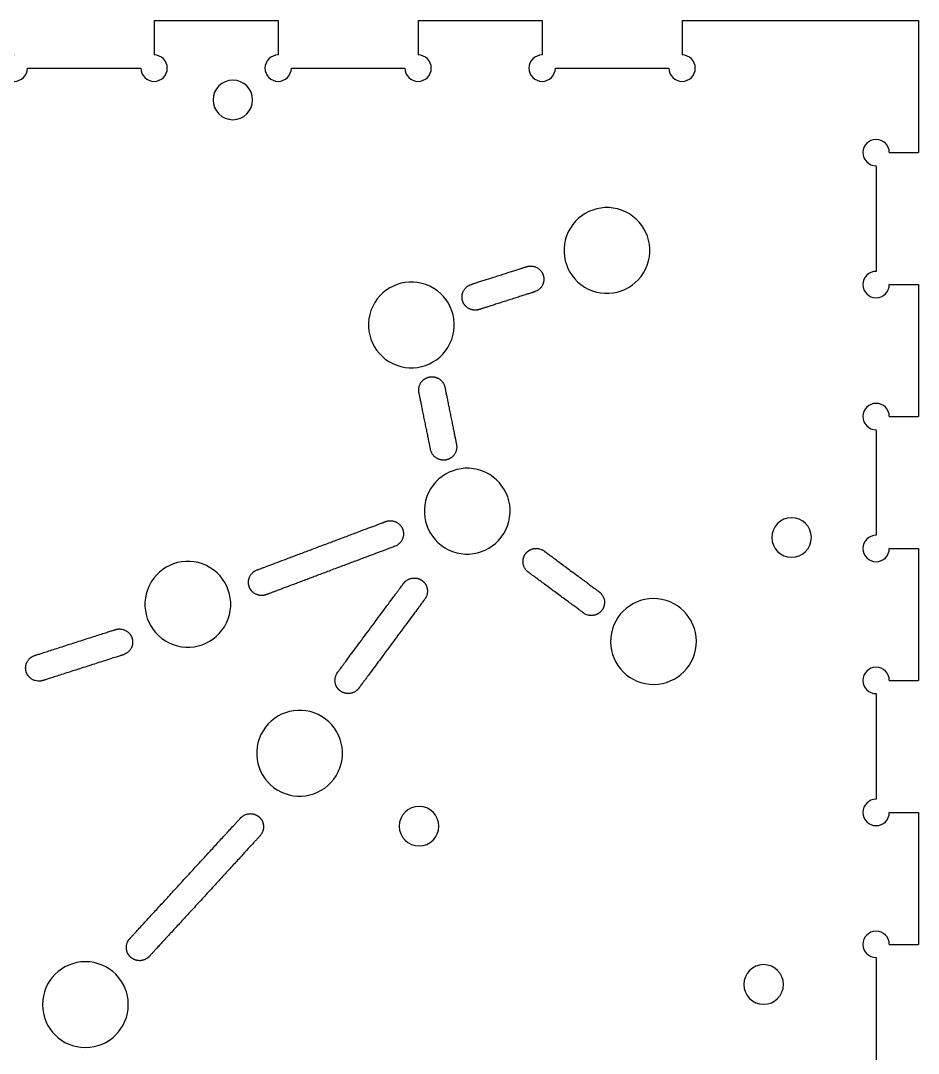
# Model space of a CAD drawing. Extents: x -1.6 to 51.6, y -60 to 0.
# Drawn here: x 17.6 to 51.6, y -39.13 to 0 of the extents above; entities that cross this region are included whole.
import ezdxf

# ---------------------------------------------------------------- set-up
doc = ezdxf.new("R2010")
doc.units = 0
doc.header["$MEASUREMENT"] = 0
doc.layers.add('VISIBLE', color=7, linetype='CONTINUOUS')

msp = doc.modelspace()

# ---------------------------------------------------------------- linework, layer by layer
at = {"layer": 'VISIBLE'}
for p, q in [((22.65, 0), (27.35, 0)), ((27.35, 0), (27.35, -1.3)), ((32.65, 0), (37.35, 0)), ((37.35, 0), (37.35, -1.3)), ((42.65, 0), (51.6, 0)), ((51.6, 0), (51.6, -5)), ((22.65, 0), (22.65, -1.3)), ((32.65, 0), (32.65, -1.3)), ((42.65, 0), (42.65, -1.3)), ((17.85, -1.8), (22.15, -1.8)), ((27.85, -1.8), (32.15, -1.8)), ((37.85, -1.8), (42.15, -1.8)), ((50.5, -5), (51.6, -5)), ((50, -5.5), (50, -9.5)), ((50.5, -10), (51.6, -10)), ((51.6, -10), (51.6, -15)), ((50.5, -15), (51.6, -15)), ((50, -15.5), (50, -19.5)), ((50.5, -20), (51.6, -20)), ((51.6, -20), (51.6, -25)), ((50.5, -25), (51.6, -25)), ((50, -25.5), (50, -29.5)), ((50.5, -30), (51.6, -30)), ((51.6, -30), (51.6, -35)), ((50.5, -35), (51.6, -35)), ((50, -35.5), (50, -39.5))]:
    msp.add_line(p, q, dxfattribs=at)
for centre, start, end in [((17.35, -1.8), 90, 0), ((22.65, -1.8), 180, 90), ((27.35, -1.8), 90, 0), ((32.65, -1.8), 180, 90), ((37.35, -1.8), 90, 0), ((42.65, -1.8), 180, 90), ((50, -5), 0, 270), ((50, -10), 90, 0), ((50, -15), 0, 270), ((50, -20), 90, 0), ((50, -25), 0, 270), ((50, -30), 90, 0), ((50, -35), 0, 270)]:
    msp.add_arc(centre, 0.5, start, end, dxfattribs=at)
for points, knots in [([(26.382, -3.004), (26.382, -3.418), (26.046, -3.754), (25.632, -3.754), (25.218, -3.754), (24.882, -3.418), (24.882, -3.004), (24.882, -2.59), (25.218, -2.254), (25.632, -2.254), (26.046, -2.254), (26.382, -2.59), (26.382, -3.004)], [0, 0, 0, 0, 1, 1, 1, 2, 2, 2, 3, 3, 3, 4, 4, 4, 4]), ([(41.267, -9.413), (40.878, -10.221), (39.907, -10.561), (39.098, -10.172), (38.289, -9.783), (37.949, -8.812), (38.338, -8.003), (38.728, -7.195), (39.699, -6.855), (40.507, -7.244), (41.316, -7.633), (41.656, -8.604), (41.267, -9.413)], [0, 0, 0, 0, 1, 1, 1, 2, 2, 2, 3, 3, 3, 4, 4, 4, 4]), ([(34.661, -9.994), (34.662, -9.994), (34.662, -9.994), (34.666, -9.993), (34.674, -9.99), (34.687, -9.986), (34.711, -9.978), (34.75, -9.966), (34.797, -9.951), (34.872, -9.927), (34.985, -9.89), (35.145, -9.839), (35.324, -9.782), (35.514, -9.721), (35.711, -9.658), (35.908, -9.594), (36.099, -9.533), (36.277, -9.476), (36.437, -9.425), (36.55, -9.388), (36.625, -9.364), (36.673, -9.349), (36.705, -9.339), (36.726, -9.332), (36.738, -9.328), (36.749, -9.325), (36.755, -9.323), (36.758, -9.322), (36.76, -9.321), (36.761, -9.321), (36.762, -9.321), (36.768, -9.319), (36.774, -9.317), (36.78, -9.315), (36.788, -9.313), (36.798, -9.31), (36.815, -9.307), (36.836, -9.303), (36.86, -9.3), (36.885, -9.297), (36.918, -9.296), (36.959, -9.298), (37.007, -9.305), (37.054, -9.316), (37.099, -9.332), (37.143, -9.352), (37.185, -9.376), (37.224, -9.404), (37.254, -9.43), (37.277, -9.453), (37.293, -9.471), (37.306, -9.487), (37.316, -9.5), (37.324, -9.51), (37.33, -9.52), (37.336, -9.528), (37.34, -9.535), (37.343, -9.54), (37.345, -9.543), (37.347, -9.546), (37.348, -9.548), (37.349, -9.55), (37.35, -9.552), (37.35, -9.552), (37.35, -9.552), (37.351, -9.553), (37.351, -9.554), (37.352, -9.555), (37.352, -9.556), (37.354, -9.558), (37.355, -9.561), (37.356, -9.564), (37.358, -9.567), (37.36, -9.571), (37.363, -9.576), (37.366, -9.582), (37.37, -9.59), (37.374, -9.601), (37.379, -9.613), (37.384, -9.626), (37.388, -9.639), (37.394, -9.656), (37.4, -9.678), (37.406, -9.705), (37.409, -9.728), (37.411, -9.746), (37.413, -9.759), (37.413, -9.773), (37.414, -9.787), (37.414, -9.798), (37.414, -9.807), (37.414, -9.814), (37.414, -9.82), (37.413, -9.824), (37.413, -9.828), (37.413, -9.831), (37.413, -9.834), (37.413, -9.836), (37.412, -9.838), (37.412, -9.839), (37.412, -9.84), (37.412, -9.841), (37.412, -9.841), (37.412, -9.843), (37.412, -9.845), (37.411, -9.848), (37.411, -9.853), (37.41, -9.859), (37.409, -9.867), (37.407, -9.877), (37.405, -9.889), (37.403, -9.901), (37.399, -9.917), (37.394, -9.936), (37.387, -9.959), (37.376, -9.989), (37.359, -10.026), (37.335, -10.067), (37.307, -10.106), (37.276, -10.143), (37.229, -10.188), (37.162, -10.235), (37.1, -10.262), (37.067, -10.273)], [0, 0, 0, 0, 0.015625, 0.03125, 0.046875, 0.0625, 0.09375, 0.125, 0.15625, 0.1875, 0.25, 0.3125, 0.375, 0.4375, 0.5, 0.5625, 0.625, 0.6875, 0.75, 0.8125, 0.84375, 0.875, 0.90625, 0.921875, 0.9375, 0.953125, 0.96875, 0.976562, 0.984375, 0.992188, 1, 1.007812, 1.015625, 1.023438, 1.03125, 1.046875, 1.0625, 1.09375, 1.125, 1.15625, 1.1875, 1.25, 1.3125, 1.375, 1.4375, 1.5, 1.5625, 1.625, 1.6875, 1.71875, 1.75, 1.78125, 1.796875, 1.8125, 1.828125, 1.84375, 1.851562, 1.859375, 1.863281, 1.867188, 1.871094, 1.873047, 1.875, 1.876953, 1.878906, 1.882812, 1.886719, 1.890625, 1.898438, 1.90625, 1.921875, 1.9375, 1.953125, 1.96875, 2, 2.03125, 2.0625, 2.125, 2.1875, 2.25, 2.3125, 2.375, 2.5, 2.625, 2.75, 2.8125, 2.875, 2.9375, 3, 3.0625, 3.09375, 3.125, 3.15625, 3.171875, 3.1875, 3.203125, 3.21875, 3.226562, 3.234375, 3.242188, 3.246094, 3.248047, 3.25, 3.251953, 3.253906, 3.257812, 3.265625, 3.273438, 3.28125, 3.296875, 3.3125, 3.328125, 3.34375, 3.375, 3.40625, 3.4375, 3.5, 3.5625, 3.625, 3.6875, 3.75, 3.875, 4, 4, 4, 4]), ([(33.859, -12.235), (33.47, -13.044), (32.498, -13.384), (31.69, -12.994), (30.881, -12.605), (30.541, -11.634), (30.93, -10.826), (31.319, -10.017), (32.29, -9.677), (33.099, -10.066), (33.908, -10.455), (34.248, -11.426), (33.859, -12.235)], [0, 0, 0, 0, 1, 1, 1, 2, 2, 2, 3, 3, 3, 4, 4, 4, 4]), ([(37.067, -10.273), (37.066, -10.273), (37.066, -10.273), (37.062, -10.275), (37.054, -10.277), (37.04, -10.281), (37.017, -10.289), (36.978, -10.301), (36.931, -10.317), (36.856, -10.341), (36.743, -10.377), (36.583, -10.428), (36.404, -10.485), (36.214, -10.547), (36.017, -10.61), (35.82, -10.673), (35.629, -10.734), (35.45, -10.791), (35.29, -10.843), (35.178, -10.879), (35.103, -10.903), (35.055, -10.918), (35.023, -10.928), (35.002, -10.935), (34.989, -10.939), (34.979, -10.943), (34.973, -10.944), (34.97, -10.946), (34.968, -10.946), (34.967, -10.947), (34.966, -10.947), (34.96, -10.949), (34.954, -10.95), (34.948, -10.952), (34.94, -10.954), (34.929, -10.957), (34.913, -10.961), (34.892, -10.965), (34.867, -10.968), (34.843, -10.97), (34.81, -10.971), (34.769, -10.969), (34.721, -10.962), (34.674, -10.951), (34.629, -10.935), (34.585, -10.915), (34.543, -10.892), (34.504, -10.864), (34.474, -10.837), (34.451, -10.814), (34.434, -10.796), (34.421, -10.781), (34.412, -10.768), (34.404, -10.758), (34.397, -10.748), (34.392, -10.739), (34.387, -10.732), (34.385, -10.728), (34.383, -10.724), (34.381, -10.721), (34.38, -10.719), (34.379, -10.717), (34.378, -10.716), (34.378, -10.716), (34.377, -10.715), (34.377, -10.714), (34.377, -10.714), (34.376, -10.713), (34.375, -10.711), (34.374, -10.709), (34.373, -10.707), (34.371, -10.704), (34.37, -10.701), (34.368, -10.697), (34.365, -10.692), (34.362, -10.685), (34.358, -10.677), (34.354, -10.667), (34.349, -10.654), (34.344, -10.641), (34.339, -10.628), (34.334, -10.611), (34.328, -10.589), (34.322, -10.562), (34.319, -10.54), (34.317, -10.522), (34.315, -10.508), (34.314, -10.494), (34.314, -10.481), (34.314, -10.469), (34.314, -10.46), (34.314, -10.453), (34.314, -10.448), (34.315, -10.443), (34.315, -10.44), (34.315, -10.436), (34.315, -10.433), (34.315, -10.431), (34.315, -10.429), (34.316, -10.428), (34.316, -10.427), (34.316, -10.426), (34.316, -10.426), (34.316, -10.424), (34.316, -10.423), (34.316, -10.419), (34.317, -10.414), (34.318, -10.408), (34.319, -10.4), (34.32, -10.39), (34.323, -10.378), (34.325, -10.366), (34.329, -10.35), (34.334, -10.331), (34.341, -10.308), (34.352, -10.278), (34.369, -10.242), (34.393, -10.2), (34.421, -10.161), (34.452, -10.124), (34.499, -10.08), (34.566, -10.032), (34.628, -10.005), (34.661, -9.994)], [4, 4, 4, 4, 4.015625, 4.03125, 4.046875, 4.0625, 4.09375, 4.125, 4.15625, 4.1875, 4.25, 4.3125, 4.375, 4.4375, 4.5, 4.5625, 4.625, 4.6875, 4.75, 4.8125, 4.84375, 4.875, 4.90625, 4.921875, 4.9375, 4.953125, 4.96875, 4.976562, 4.984375, 4.992188, 5, 5.007812, 5.015625, 5.023438, 5.03125, 5.046875, 5.0625, 5.09375, 5.125, 5.15625, 5.1875, 5.25, 5.3125, 5.375, 5.4375, 5.5, 5.5625, 5.625, 5.6875, 5.71875, 5.75, 5.78125, 5.796875, 5.8125, 5.828125, 5.84375, 5.851562, 5.859375, 5.863281, 5.867188, 5.871094, 5.873047, 5.875, 5.876953, 5.878906, 5.882812, 5.886719, 5.890625, 5.898438, 5.90625, 5.921875, 5.9375, 5.953125, 5.96875, 6, 6.03125, 6.0625, 6.125, 6.1875, 6.25, 6.3125, 6.375, 6.5, 6.625, 6.75, 6.8125, 6.875, 6.9375, 7, 7.0625, 7.09375, 7.125, 7.15625, 7.171875, 7.1875, 7.203125, 7.21875, 7.226562, 7.234375, 7.242188, 7.246094, 7.248047, 7.25, 7.251953, 7.253906, 7.257812, 7.265625, 7.273438, 7.28125, 7.296875, 7.3125, 7.328125, 7.34375, 7.375, 7.40625, 7.4375, 7.5, 7.5625, 7.625, 7.6875, 7.75, 7.875, 8, 8, 8, 8]), ([(33.124, -16.253), (33.124, -16.252), (33.124, -16.252), (33.123, -16.247), (33.121, -16.24), (33.119, -16.226), (33.114, -16.201), (33.106, -16.162), (33.096, -16.113), (33.08, -16.036), (33.056, -15.919), (33.023, -15.755), (32.986, -15.571), (32.946, -15.375), (32.905, -15.172), (32.863, -14.969), (32.823, -14.773), (32.786, -14.589), (32.753, -14.425), (32.729, -14.309), (32.713, -14.232), (32.704, -14.182), (32.697, -14.149), (32.692, -14.128), (32.69, -14.115), (32.688, -14.104), (32.686, -14.098), (32.686, -14.095), (32.685, -14.093), (32.685, -14.091), (32.685, -14.091), (32.684, -14.085), (32.683, -14.079), (32.681, -14.072), (32.68, -14.064), (32.679, -14.053), (32.677, -14.037), (32.675, -14.016), (32.675, -13.991), (32.675, -13.966), (32.678, -13.933), (32.684, -13.893), (32.696, -13.845), (32.713, -13.8), (32.733, -13.757), (32.758, -13.715), (32.786, -13.677), (32.818, -13.641), (32.848, -13.613), (32.873, -13.593), (32.893, -13.579), (32.91, -13.568), (32.924, -13.559), (32.934, -13.553), (32.945, -13.548), (32.954, -13.543), (32.962, -13.539), (32.967, -13.537), (32.97, -13.535), (32.973, -13.534), (32.976, -13.533), (32.977, -13.532), (32.979, -13.532), (32.979, -13.532), (32.98, -13.531), (32.981, -13.531), (32.981, -13.531), (32.982, -13.53), (32.984, -13.53), (32.986, -13.529), (32.988, -13.528), (32.992, -13.526), (32.995, -13.525), (32.999, -13.524), (33.004, -13.522), (33.011, -13.519), (33.02, -13.516), (33.03, -13.513), (33.044, -13.509), (33.057, -13.506), (33.07, -13.503), (33.088, -13.499), (33.111, -13.496), (33.138, -13.493), (33.16, -13.492), (33.179, -13.492), (33.192, -13.492), (33.206, -13.493), (33.22, -13.494), (33.231, -13.495), (33.24, -13.496), (33.247, -13.497), (33.252, -13.498), (33.257, -13.499), (33.26, -13.499), (33.264, -13.5), (33.267, -13.5), (33.269, -13.501), (33.27, -13.501), (33.272, -13.501), (33.273, -13.501), (33.273, -13.502), (33.274, -13.502), (33.275, -13.502), (33.277, -13.502), (33.281, -13.503), (33.286, -13.504), (33.292, -13.506), (33.3, -13.508), (33.309, -13.51), (33.321, -13.514), (33.332, -13.517), (33.348, -13.523), (33.366, -13.53), (33.388, -13.54), (33.417, -13.554), (33.451, -13.575), (33.49, -13.603), (33.526, -13.635), (33.559, -13.67), (33.598, -13.722), (33.638, -13.794), (33.658, -13.858), (33.665, -13.892)], [0, 0, 0, 0, 0.015625, 0.03125, 0.046875, 0.0625, 0.09375, 0.125, 0.15625, 0.1875, 0.25, 0.3125, 0.375, 0.4375, 0.5, 0.5625, 0.625, 0.6875, 0.75, 0.8125, 0.84375, 0.875, 0.90625, 0.921875, 0.9375, 0.953125, 0.96875, 0.976562, 0.984375, 0.992188, 1, 1.007812, 1.015625, 1.023438, 1.03125, 1.046875, 1.0625, 1.09375, 1.125, 1.15625, 1.1875, 1.25, 1.3125, 1.375, 1.4375, 1.5, 1.5625, 1.625, 1.6875, 1.71875, 1.75, 1.78125, 1.796875, 1.8125, 1.828125, 1.84375, 1.851562, 1.859375, 1.863281, 1.867188, 1.871094, 1.873047, 1.875, 1.876953, 1.878906, 1.882812, 1.886719, 1.890625, 1.898438, 1.90625, 1.921875, 1.9375, 1.953125, 1.96875, 2, 2.03125, 2.0625, 2.125, 2.1875, 2.25, 2.3125, 2.375, 2.5, 2.625, 2.75, 2.8125, 2.875, 2.9375, 3, 3.0625, 3.09375, 3.125, 3.15625, 3.171875, 3.1875, 3.203125, 3.21875, 3.226562, 3.234375, 3.242188, 3.246094, 3.248047, 3.25, 3.251953, 3.253906, 3.257812, 3.265625, 3.273438, 3.28125, 3.296875, 3.3125, 3.328125, 3.34375, 3.375, 3.40625, 3.4375, 3.5, 3.5625, 3.625, 3.6875, 3.75, 3.875, 4, 4, 4, 4]), ([(33.665, -13.892), (33.665, -13.893), (33.665, -13.894), (33.666, -13.898), (33.668, -13.905), (33.67, -13.919), (33.675, -13.944), (33.683, -13.983), (33.693, -14.033), (33.709, -14.11), (33.733, -14.226), (33.766, -14.39), (33.803, -14.574), (33.843, -14.77), (33.884, -14.973), (33.926, -15.176), (33.966, -15.372), (34.003, -15.556), (34.036, -15.72), (34.06, -15.837), (34.076, -15.914), (34.085, -15.963), (34.092, -15.996), (34.097, -16.017), (34.099, -16.03), (34.101, -16.041), (34.103, -16.047), (34.103, -16.051), (34.104, -16.053), (34.104, -16.054), (34.104, -16.054), (34.105, -16.06), (34.106, -16.067), (34.108, -16.073), (34.109, -16.081), (34.11, -16.092), (34.112, -16.109), (34.114, -16.13), (34.114, -16.155), (34.114, -16.179), (34.111, -16.212), (34.105, -16.253), (34.093, -16.3), (34.076, -16.345), (34.056, -16.389), (34.031, -16.43), (34.003, -16.468), (33.971, -16.504), (33.941, -16.532), (33.916, -16.552), (33.896, -16.566), (33.879, -16.577), (33.865, -16.586), (33.855, -16.592), (33.844, -16.598), (33.835, -16.602), (33.827, -16.606), (33.822, -16.608), (33.819, -16.61), (33.816, -16.611), (33.813, -16.612), (33.812, -16.613), (33.81, -16.614), (33.81, -16.614), (33.809, -16.614), (33.808, -16.614), (33.808, -16.614), (33.807, -16.615), (33.805, -16.615), (33.803, -16.616), (33.801, -16.617), (33.797, -16.619), (33.794, -16.62), (33.79, -16.622), (33.785, -16.624), (33.778, -16.626), (33.769, -16.629), (33.759, -16.632), (33.745, -16.636), (33.732, -16.639), (33.719, -16.642), (33.701, -16.646), (33.678, -16.649), (33.651, -16.652), (33.629, -16.653), (33.61, -16.653), (33.597, -16.653), (33.583, -16.652), (33.569, -16.651), (33.558, -16.65), (33.549, -16.649), (33.542, -16.648), (33.537, -16.647), (33.532, -16.647), (33.529, -16.646), (33.525, -16.645), (33.522, -16.645), (33.52, -16.644), (33.519, -16.644), (33.517, -16.644), (33.516, -16.644), (33.516, -16.644), (33.515, -16.644), (33.514, -16.643), (33.512, -16.643), (33.508, -16.642), (33.503, -16.641), (33.497, -16.639), (33.49, -16.638), (33.48, -16.635), (33.468, -16.631), (33.457, -16.628), (33.441, -16.623), (33.423, -16.615), (33.401, -16.605), (33.372, -16.591), (33.338, -16.571), (33.299, -16.542), (33.263, -16.51), (33.23, -16.475), (33.191, -16.423), (33.151, -16.351), (33.131, -16.287), (33.124, -16.253)], [4, 4, 4, 4, 4.015625, 4.03125, 4.046875, 4.0625, 4.09375, 4.125, 4.15625, 4.1875, 4.25, 4.3125, 4.375, 4.4375, 4.5, 4.5625, 4.625, 4.6875, 4.75, 4.8125, 4.84375, 4.875, 4.90625, 4.921875, 4.9375, 4.953125, 4.96875, 4.976562, 4.984375, 4.992188, 5, 5.007812, 5.015625, 5.023438, 5.03125, 5.046875, 5.0625, 5.09375, 5.125, 5.15625, 5.1875, 5.25, 5.3125, 5.375, 5.4375, 5.5, 5.5625, 5.625, 5.6875, 5.71875, 5.75, 5.78125, 5.796875, 5.8125, 5.828125, 5.84375, 5.851562, 5.859375, 5.863281, 5.867188, 5.871094, 5.873047, 5.875, 5.876953, 5.878906, 5.882812, 5.886719, 5.890625, 5.898438, 5.90625, 5.921875, 5.9375, 5.953125, 5.96875, 6, 6.03125, 6.0625, 6.125, 6.1875, 6.25, 6.3125, 6.375, 6.5, 6.625, 6.75, 6.8125, 6.875, 6.9375, 7, 7.0625, 7.09375, 7.125, 7.15625, 7.171875, 7.1875, 7.203125, 7.21875, 7.226562, 7.234375, 7.242188, 7.246094, 7.248047, 7.25, 7.251953, 7.253906, 7.257812, 7.265625, 7.273438, 7.28125, 7.296875, 7.3125, 7.328125, 7.34375, 7.375, 7.40625, 7.4375, 7.5, 7.5625, 7.625, 7.6875, 7.75, 7.875, 8, 8, 8, 8]), ([(35.975, -19.29), (35.586, -20.099), (34.615, -20.439), (33.806, -20.05), (32.998, -19.661), (32.658, -18.69), (33.047, -17.881), (33.436, -17.072), (34.407, -16.732), (35.216, -17.121), (36.024, -17.511), (36.365, -18.482), (35.975, -19.29)], [0, 0, 0, 0, 1, 1, 1, 2, 2, 2, 3, 3, 3, 4, 4, 4, 4]), ([(26.549, -20.814), (26.55, -20.813), (26.55, -20.813), (26.552, -20.812), (26.557, -20.811), (26.565, -20.808), (26.579, -20.802), (26.61, -20.79), (26.666, -20.77), (26.755, -20.736), (26.865, -20.694), (27.039, -20.629), (27.301, -20.53), (27.672, -20.391), (28.086, -20.235), (28.528, -20.068), (28.985, -19.896), (29.442, -19.724), (29.884, -19.558), (30.298, -19.402), (30.607, -19.285), (30.826, -19.203), (30.974, -19.147), (31.105, -19.098), (31.215, -19.057), (31.29, -19.029), (31.337, -19.011), (31.367, -18.999), (31.391, -18.99), (31.405, -18.985), (31.413, -18.982), (31.418, -18.98), (31.42, -18.979), (31.421, -18.979), (31.427, -18.977), (31.435, -18.974), (31.445, -18.971), (31.457, -18.967), (31.474, -18.962), (31.494, -18.958), (31.527, -18.952), (31.568, -18.947), (31.617, -18.947), (31.665, -18.951), (31.713, -18.96), (31.759, -18.974), (31.804, -18.991), (31.846, -19.013), (31.887, -19.039), (31.919, -19.064), (31.943, -19.085), (31.96, -19.103), (31.973, -19.118), (31.984, -19.13), (31.992, -19.14), (31.999, -19.15), (32.005, -19.158), (32.01, -19.165), (32.013, -19.169), (32.015, -19.172), (32.017, -19.175), (32.018, -19.177), (32.019, -19.179), (32.02, -19.181), (32.02, -19.181), (32.021, -19.181), (32.021, -19.182), (32.022, -19.183), (32.022, -19.183), (32.023, -19.185), (32.024, -19.187), (32.026, -19.189), (32.027, -19.192), (32.029, -19.195), (32.031, -19.199), (32.034, -19.204), (32.037, -19.21), (32.042, -19.218), (32.047, -19.228), (32.052, -19.241), (32.058, -19.253), (32.063, -19.266), (32.069, -19.283), (32.076, -19.305), (32.083, -19.331), (32.088, -19.353), (32.091, -19.371), (32.093, -19.385), (32.095, -19.398), (32.096, -19.412), (32.097, -19.423), (32.097, -19.432), (32.097, -19.439), (32.097, -19.445), (32.097, -19.45), (32.097, -19.453), (32.097, -19.456), (32.097, -19.459), (32.097, -19.462), (32.097, -19.463), (32.097, -19.465), (32.097, -19.466), (32.097, -19.466), (32.097, -19.466), (32.097, -19.468), (32.097, -19.47), (32.096, -19.474), (32.096, -19.479), (32.096, -19.485), (32.095, -19.493), (32.094, -19.503), (32.092, -19.515), (32.091, -19.527), (32.088, -19.543), (32.083, -19.562), (32.077, -19.586), (32.068, -19.616), (32.053, -19.653), (32.031, -19.696), (32.005, -19.737), (31.975, -19.775), (31.931, -19.822), (31.866, -19.873), (31.806, -19.903), (31.773, -19.915)], [0, 0, 0, 0, 0.007812, 0.015625, 0.023438, 0.03125, 0.046875, 0.0625, 0.09375, 0.125, 0.15625, 0.1875, 0.25, 0.3125, 0.375, 0.4375, 0.5, 0.5625, 0.625, 0.6875, 0.75, 0.78125, 0.8125, 0.84375, 0.875, 0.90625, 0.921875, 0.9375, 0.953125, 0.96875, 0.976562, 0.984375, 0.992188, 1, 1.007812, 1.015625, 1.03125, 1.046875, 1.0625, 1.09375, 1.125, 1.1875, 1.25, 1.3125, 1.375, 1.4375, 1.5, 1.5625, 1.625, 1.6875, 1.71875, 1.75, 1.78125, 1.796875, 1.8125, 1.828125, 1.84375, 1.851562, 1.859375, 1.863281, 1.867188, 1.871094, 1.873047, 1.875, 1.876953, 1.878906, 1.882812, 1.886719, 1.890625, 1.898438, 1.90625, 1.921875, 1.9375, 1.953125, 1.96875, 2, 2.03125, 2.0625, 2.125, 2.1875, 2.25, 2.3125, 2.375, 2.5, 2.625, 2.75, 2.8125, 2.875, 2.9375, 3, 3.0625, 3.09375, 3.125, 3.15625, 3.171875, 3.1875, 3.203125, 3.21875, 3.226562, 3.234375, 3.242188, 3.246094, 3.248047, 3.25, 3.251953, 3.253906, 3.257812, 3.265625, 3.273438, 3.28125, 3.296875, 3.3125, 3.328125, 3.34375, 3.375, 3.40625, 3.4375, 3.5, 3.5625, 3.625, 3.6875, 3.75, 3.875, 4, 4, 4, 4]), ([(47.549, -19.584), (47.549, -19.999), (47.213, -20.334), (46.799, -20.334), (46.384, -20.334), (46.049, -19.999), (46.049, -19.584), (46.049, -19.17), (46.384, -18.834), (46.799, -18.834), (47.213, -18.834), (47.549, -19.17), (47.549, -19.584)], [0, 0, 0, 0, 1, 1, 1, 2, 2, 2, 3, 3, 3, 4, 4, 4, 4]), ([(31.773, -19.915), (31.773, -19.915), (31.773, -19.915), (31.77, -19.916), (31.766, -19.918), (31.758, -19.921), (31.743, -19.926), (31.712, -19.938), (31.657, -19.959), (31.568, -19.992), (31.457, -20.034), (31.283, -20.099), (31.022, -20.198), (30.651, -20.338), (30.237, -20.494), (29.794, -20.66), (29.337, -20.832), (28.881, -21.004), (28.438, -21.171), (28.024, -21.327), (27.715, -21.443), (27.496, -21.525), (27.348, -21.581), (27.218, -21.63), (27.107, -21.672), (27.033, -21.7), (26.985, -21.718), (26.955, -21.729), (26.931, -21.738), (26.917, -21.743), (26.909, -21.747), (26.905, -21.748), (26.902, -21.749), (26.901, -21.749), (26.895, -21.752), (26.887, -21.755), (26.877, -21.758), (26.865, -21.762), (26.849, -21.766), (26.828, -21.771), (26.795, -21.777), (26.754, -21.781), (26.705, -21.782), (26.657, -21.777), (26.609, -21.768), (26.563, -21.755), (26.519, -21.737), (26.476, -21.715), (26.435, -21.689), (26.404, -21.665), (26.38, -21.643), (26.363, -21.626), (26.349, -21.611), (26.338, -21.598), (26.331, -21.589), (26.323, -21.579), (26.317, -21.571), (26.312, -21.564), (26.31, -21.559), (26.307, -21.556), (26.306, -21.553), (26.304, -21.551), (26.303, -21.55), (26.302, -21.548), (26.302, -21.548), (26.302, -21.547), (26.301, -21.547), (26.301, -21.546), (26.3, -21.545), (26.299, -21.544), (26.298, -21.542), (26.297, -21.539), (26.295, -21.536), (26.293, -21.533), (26.291, -21.53), (26.288, -21.525), (26.285, -21.519), (26.281, -21.51), (26.276, -21.5), (26.27, -21.488), (26.264, -21.475), (26.259, -21.463), (26.253, -21.446), (26.246, -21.424), (26.239, -21.398), (26.234, -21.375), (26.231, -21.357), (26.229, -21.344), (26.228, -21.33), (26.227, -21.317), (26.226, -21.305), (26.225, -21.296), (26.225, -21.289), (26.225, -21.284), (26.225, -21.279), (26.225, -21.276), (26.225, -21.272), (26.225, -21.269), (26.225, -21.267), (26.226, -21.265), (26.226, -21.264), (26.226, -21.263), (26.226, -21.262), (26.226, -21.262), (26.226, -21.26), (26.226, -21.258), (26.226, -21.255), (26.226, -21.25), (26.227, -21.244), (26.227, -21.235), (26.228, -21.225), (26.23, -21.213), (26.232, -21.201), (26.235, -21.186), (26.239, -21.166), (26.245, -21.143), (26.255, -21.112), (26.269, -21.075), (26.291, -21.032), (26.317, -20.992), (26.347, -20.954), (26.391, -20.907), (26.456, -20.856), (26.517, -20.826), (26.549, -20.814)], [4, 4, 4, 4, 4.007812, 4.015625, 4.023438, 4.03125, 4.046875, 4.0625, 4.09375, 4.125, 4.15625, 4.1875, 4.25, 4.3125, 4.375, 4.4375, 4.5, 4.5625, 4.625, 4.6875, 4.75, 4.78125, 4.8125, 4.84375, 4.875, 4.90625, 4.921875, 4.9375, 4.953125, 4.96875, 4.976562, 4.984375, 4.992188, 5, 5.007812, 5.015625, 5.03125, 5.046875, 5.0625, 5.09375, 5.125, 5.1875, 5.25, 5.3125, 5.375, 5.4375, 5.5, 5.5625, 5.625, 5.6875, 5.71875, 5.75, 5.78125, 5.796875, 5.8125, 5.828125, 5.84375, 5.851562, 5.859375, 5.863281, 5.867188, 5.871094, 5.873047, 5.875, 5.876953, 5.878906, 5.882812, 5.886719, 5.890625, 5.898438, 5.90625, 5.921875, 5.9375, 5.953125, 5.96875, 6, 6.03125, 6.0625, 6.125, 6.1875, 6.25, 6.3125, 6.375, 6.5, 6.625, 6.75, 6.8125, 6.875, 6.9375, 7, 7.0625, 7.09375, 7.125, 7.15625, 7.171875, 7.1875, 7.203125, 7.21875, 7.226562, 7.234375, 7.242188, 7.246094, 7.248047, 7.25, 7.251953, 7.253906, 7.257812, 7.265625, 7.273438, 7.28125, 7.296875, 7.3125, 7.328125, 7.34375, 7.375, 7.40625, 7.4375, 7.5, 7.5625, 7.625, 7.6875, 7.75, 7.875, 8, 8, 8, 8]), ([(25.392, -22.818), (25.003, -23.627), (24.032, -23.967), (23.223, -23.578), (22.414, -23.189), (22.074, -22.218), (22.463, -21.409), (22.853, -20.6), (23.824, -20.26), (24.632, -20.649), (25.441, -21.038), (25.781, -22.009), (25.392, -22.818)], [0, 0, 0, 0, 1, 1, 1, 2, 2, 2, 3, 3, 3, 4, 4, 4, 4]), ([(38.914, -22.444), (38.913, -22.443), (38.913, -22.443), (38.911, -22.442), (38.907, -22.439), (38.901, -22.435), (38.888, -22.425), (38.864, -22.407), (38.826, -22.379), (38.779, -22.344), (38.704, -22.289), (38.592, -22.205), (38.433, -22.088), (38.256, -21.956), (38.066, -21.816), (37.87, -21.671), (37.674, -21.526), (37.485, -21.385), (37.307, -21.254), (37.175, -21.156), (37.081, -21.086), (37.018, -21.039), (36.962, -20.998), (36.914, -20.963), (36.883, -20.939), (36.862, -20.924), (36.849, -20.914), (36.839, -20.907), (36.833, -20.902), (36.83, -20.9), (36.828, -20.898), (36.827, -20.898), (36.826, -20.897), (36.821, -20.894), (36.816, -20.89), (36.811, -20.886), (36.804, -20.88), (36.796, -20.874), (36.784, -20.862), (36.769, -20.848), (36.751, -20.83), (36.735, -20.811), (36.715, -20.784), (36.693, -20.75), (36.67, -20.707), (36.652, -20.663), (36.638, -20.616), (36.629, -20.569), (36.624, -20.522), (36.624, -20.474), (36.628, -20.433), (36.633, -20.402), (36.638, -20.378), (36.643, -20.358), (36.648, -20.342), (36.652, -20.331), (36.656, -20.319), (36.66, -20.31), (36.663, -20.302), (36.665, -20.297), (36.667, -20.293), (36.668, -20.291), (36.669, -20.288), (36.67, -20.286), (36.671, -20.285), (36.671, -20.285), (36.671, -20.284), (36.671, -20.283), (36.672, -20.283), (36.672, -20.282), (36.673, -20.28), (36.674, -20.278), (36.675, -20.276), (36.676, -20.273), (36.678, -20.27), (36.68, -20.265), (36.683, -20.26), (36.686, -20.254), (36.69, -20.246), (36.696, -20.237), (36.704, -20.225), (36.711, -20.214), (36.719, -20.203), (36.73, -20.188), (36.744, -20.17), (36.763, -20.15), (36.779, -20.134), (36.792, -20.122), (36.803, -20.113), (36.813, -20.104), (36.824, -20.096), (36.833, -20.089), (36.841, -20.084), (36.846, -20.08), (36.851, -20.077), (36.855, -20.074), (36.858, -20.072), (36.861, -20.071), (36.863, -20.069), (36.865, -20.068), (36.867, -20.067), (36.868, -20.066), (36.869, -20.066), (36.869, -20.066), (36.869, -20.066), (36.871, -20.065), (36.873, -20.064), (36.876, -20.062), (36.88, -20.059), (36.886, -20.056), (36.893, -20.053), (36.902, -20.048), (36.913, -20.043), (36.924, -20.038), (36.938, -20.032), (36.957, -20.024), (36.98, -20.017), (37.011, -20.009), (37.05, -20.001), (37.098, -19.996), (37.146, -19.996), (37.194, -20), (37.258, -20.012), (37.336, -20.039), (37.394, -20.073), (37.422, -20.094)], [0, 0, 0, 0, 0.015625, 0.023438, 0.03125, 0.046875, 0.0625, 0.09375, 0.125, 0.15625, 0.1875, 0.25, 0.3125, 0.375, 0.4375, 0.5, 0.5625, 0.625, 0.6875, 0.75, 0.78125, 0.8125, 0.84375, 0.875, 0.90625, 0.921875, 0.9375, 0.953125, 0.96875, 0.976562, 0.984375, 0.992188, 1, 1.007812, 1.015625, 1.023438, 1.03125, 1.046875, 1.0625, 1.09375, 1.125, 1.15625, 1.1875, 1.25, 1.3125, 1.375, 1.4375, 1.5, 1.5625, 1.625, 1.6875, 1.71875, 1.75, 1.78125, 1.796875, 1.8125, 1.828125, 1.84375, 1.851562, 1.859375, 1.863281, 1.867188, 1.871094, 1.873047, 1.875, 1.876953, 1.878906, 1.882812, 1.886719, 1.890625, 1.898438, 1.90625, 1.921875, 1.9375, 1.953125, 1.96875, 2, 2.03125, 2.0625, 2.125, 2.1875, 2.25, 2.3125, 2.375, 2.5, 2.625, 2.75, 2.8125, 2.875, 2.9375, 3, 3.0625, 3.09375, 3.125, 3.15625, 3.171875, 3.1875, 3.203125, 3.21875, 3.226562, 3.234375, 3.242188, 3.246094, 3.248047, 3.25, 3.251953, 3.253906, 3.257812, 3.265625, 3.273438, 3.28125, 3.296875, 3.3125, 3.328125, 3.34375, 3.375, 3.40625, 3.4375, 3.5, 3.5625, 3.625, 3.6875, 3.75, 3.875, 4, 4, 4, 4]), ([(37.422, -20.094), (37.423, -20.095), (37.423, -20.095), (37.425, -20.096), (37.428, -20.099), (37.434, -20.103), (37.448, -20.113), (37.471, -20.131), (37.51, -20.159), (37.557, -20.194), (37.632, -20.249), (37.744, -20.333), (37.903, -20.45), (38.08, -20.582), (38.27, -20.722), (38.465, -20.867), (38.661, -21.012), (38.851, -21.153), (39.028, -21.284), (39.161, -21.382), (39.255, -21.452), (39.318, -21.499), (39.374, -21.54), (39.421, -21.575), (39.453, -21.599), (39.474, -21.614), (39.486, -21.624), (39.497, -21.631), (39.503, -21.636), (39.506, -21.638), (39.508, -21.64), (39.509, -21.64), (39.509, -21.641), (39.515, -21.644), (39.52, -21.648), (39.525, -21.652), (39.531, -21.658), (39.539, -21.664), (39.552, -21.676), (39.567, -21.69), (39.584, -21.708), (39.6, -21.727), (39.62, -21.754), (39.643, -21.788), (39.665, -21.831), (39.684, -21.875), (39.697, -21.922), (39.707, -21.969), (39.711, -22.016), (39.712, -22.064), (39.708, -22.105), (39.703, -22.136), (39.698, -22.16), (39.692, -22.18), (39.688, -22.196), (39.684, -22.207), (39.68, -22.219), (39.676, -22.228), (39.673, -22.236), (39.671, -22.241), (39.669, -22.245), (39.668, -22.247), (39.667, -22.25), (39.666, -22.252), (39.665, -22.253), (39.665, -22.253), (39.665, -22.254), (39.664, -22.255), (39.664, -22.255), (39.664, -22.256), (39.663, -22.258), (39.662, -22.26), (39.661, -22.262), (39.659, -22.265), (39.658, -22.268), (39.656, -22.273), (39.653, -22.278), (39.65, -22.284), (39.645, -22.292), (39.639, -22.301), (39.632, -22.313), (39.624, -22.324), (39.617, -22.335), (39.606, -22.35), (39.591, -22.368), (39.573, -22.388), (39.557, -22.404), (39.543, -22.416), (39.533, -22.425), (39.522, -22.434), (39.512, -22.442), (39.502, -22.449), (39.495, -22.454), (39.489, -22.458), (39.485, -22.461), (39.481, -22.464), (39.478, -22.466), (39.475, -22.467), (39.472, -22.469), (39.47, -22.47), (39.469, -22.471), (39.468, -22.472), (39.467, -22.472), (39.466, -22.472), (39.466, -22.472), (39.465, -22.473), (39.463, -22.474), (39.46, -22.476), (39.455, -22.479), (39.45, -22.482), (39.443, -22.485), (39.434, -22.49), (39.423, -22.495), (39.412, -22.5), (39.397, -22.506), (39.378, -22.514), (39.356, -22.521), (39.325, -22.529), (39.285, -22.537), (39.238, -22.542), (39.19, -22.542), (39.142, -22.538), (39.078, -22.526), (39, -22.499), (38.942, -22.465), (38.914, -22.444)], [4, 4, 4, 4, 4.015625, 4.023438, 4.03125, 4.046875, 4.0625, 4.09375, 4.125, 4.15625, 4.1875, 4.25, 4.3125, 4.375, 4.4375, 4.5, 4.5625, 4.625, 4.6875, 4.75, 4.78125, 4.8125, 4.84375, 4.875, 4.90625, 4.921875, 4.9375, 4.953125, 4.96875, 4.976562, 4.984375, 4.992188, 5, 5.007812, 5.015625, 5.023438, 5.03125, 5.046875, 5.0625, 5.09375, 5.125, 5.15625, 5.1875, 5.25, 5.3125, 5.375, 5.4375, 5.5, 5.5625, 5.625, 5.6875, 5.71875, 5.75, 5.78125, 5.796875, 5.8125, 5.828125, 5.84375, 5.851562, 5.859375, 5.863281, 5.867188, 5.871094, 5.873047, 5.875, 5.876953, 5.878906, 5.882812, 5.886719, 5.890625, 5.898438, 5.90625, 5.921875, 5.9375, 5.953125, 5.96875, 6, 6.03125, 6.0625, 6.125, 6.1875, 6.25, 6.3125, 6.375, 6.5, 6.625, 6.75, 6.8125, 6.875, 6.9375, 7, 7.0625, 7.09375, 7.125, 7.15625, 7.171875, 7.1875, 7.203125, 7.21875, 7.226562, 7.234375, 7.242188, 7.246094, 7.248047, 7.25, 7.251953, 7.253906, 7.257812, 7.265625, 7.273438, 7.28125, 7.296875, 7.3125, 7.328125, 7.34375, 7.375, 7.40625, 7.4375, 7.5, 7.5625, 7.625, 7.6875, 7.75, 7.875, 8, 8, 8, 8]), ([(29.6, -24.7), (29.6, -24.699), (29.6, -24.699), (29.602, -24.697), (29.604, -24.694), (29.608, -24.689), (29.615, -24.679), (29.632, -24.657), (29.66, -24.619), (29.706, -24.557), (29.763, -24.48), (29.852, -24.36), (29.986, -24.178), (30.177, -23.921), (30.39, -23.634), (30.617, -23.327), (30.852, -23.01), (31.086, -22.693), (31.314, -22.386), (31.527, -22.099), (31.685, -21.884), (31.798, -21.732), (31.874, -21.63), (31.941, -21.539), (31.998, -21.463), (32.036, -21.411), (32.061, -21.378), (32.076, -21.357), (32.088, -21.341), (32.095, -21.331), (32.1, -21.325), (32.102, -21.322), (32.103, -21.32), (32.104, -21.32), (32.107, -21.315), (32.111, -21.31), (32.115, -21.305), (32.121, -21.298), (32.127, -21.29), (32.139, -21.277), (32.153, -21.262), (32.171, -21.245), (32.19, -21.229), (32.217, -21.209), (32.251, -21.187), (32.294, -21.164), (32.338, -21.146), (32.385, -21.132), (32.432, -21.123), (32.479, -21.118), (32.527, -21.118), (32.568, -21.121), (32.599, -21.127), (32.623, -21.132), (32.643, -21.137), (32.659, -21.142), (32.67, -21.146), (32.682, -21.15), (32.691, -21.153), (32.699, -21.157), (32.704, -21.159), (32.708, -21.16), (32.71, -21.162), (32.713, -21.163), (32.715, -21.163), (32.716, -21.164), (32.716, -21.164), (32.717, -21.165), (32.718, -21.165), (32.718, -21.165), (32.719, -21.166), (32.721, -21.166), (32.723, -21.167), (32.725, -21.169), (32.728, -21.17), (32.731, -21.172), (32.736, -21.174), (32.741, -21.176), (32.747, -21.18), (32.755, -21.184), (32.764, -21.19), (32.776, -21.197), (32.787, -21.205), (32.798, -21.213), (32.813, -21.224), (32.831, -21.238), (32.851, -21.256), (32.867, -21.273), (32.879, -21.286), (32.888, -21.296), (32.897, -21.307), (32.905, -21.318), (32.912, -21.327), (32.917, -21.334), (32.921, -21.34), (32.924, -21.345), (32.927, -21.349), (32.929, -21.352), (32.93, -21.354), (32.932, -21.357), (32.933, -21.359), (32.934, -21.36), (32.935, -21.362), (32.935, -21.362), (32.935, -21.363), (32.935, -21.363), (32.936, -21.365), (32.937, -21.366), (32.939, -21.369), (32.942, -21.374), (32.945, -21.379), (32.948, -21.386), (32.953, -21.395), (32.958, -21.406), (32.963, -21.417), (32.969, -21.432), (32.977, -21.451), (32.984, -21.474), (32.992, -21.505), (33, -21.544), (33.005, -21.592), (33.005, -21.64), (33.001, -21.688), (32.989, -21.751), (32.962, -21.829), (32.928, -21.888), (32.907, -21.915)], [0, 0, 0, 0, 0.007812, 0.015625, 0.023438, 0.03125, 0.046875, 0.0625, 0.09375, 0.125, 0.15625, 0.1875, 0.25, 0.3125, 0.375, 0.4375, 0.5, 0.5625, 0.625, 0.6875, 0.75, 0.78125, 0.8125, 0.84375, 0.875, 0.90625, 0.921875, 0.9375, 0.953125, 0.96875, 0.976562, 0.984375, 0.992188, 1, 1.007812, 1.015625, 1.023438, 1.03125, 1.046875, 1.0625, 1.09375, 1.125, 1.15625, 1.1875, 1.25, 1.3125, 1.375, 1.4375, 1.5, 1.5625, 1.625, 1.6875, 1.71875, 1.75, 1.78125, 1.796875, 1.8125, 1.828125, 1.84375, 1.851562, 1.859375, 1.863281, 1.867188, 1.871094, 1.873047, 1.875, 1.876953, 1.878906, 1.882812, 1.886719, 1.890625, 1.898438, 1.90625, 1.921875, 1.9375, 1.953125, 1.96875, 2, 2.03125, 2.0625, 2.125, 2.1875, 2.25, 2.3125, 2.375, 2.5, 2.625, 2.75, 2.8125, 2.875, 2.9375, 3, 3.0625, 3.09375, 3.125, 3.15625, 3.171875, 3.1875, 3.203125, 3.21875, 3.226562, 3.234375, 3.242188, 3.246094, 3.248047, 3.25, 3.251953, 3.253906, 3.257812, 3.265625, 3.273438, 3.28125, 3.296875, 3.3125, 3.328125, 3.34375, 3.375, 3.40625, 3.4375, 3.5, 3.5625, 3.625, 3.6875, 3.75, 3.875, 4, 4, 4, 4]), ([(41.415, -25.143), (40.521, -25.059), (39.865, -24.266), (39.949, -23.373), (40.033, -22.479), (40.825, -21.823), (41.719, -21.907), (42.612, -21.991), (43.268, -22.783), (43.185, -23.677), (43.101, -24.57), (42.308, -25.226), (41.415, -25.143)], [0, 0, 0, 0, 1, 1, 1, 2, 2, 2, 3, 3, 3, 4, 4, 4, 4]), ([(32.907, -21.915), (32.907, -21.916), (32.907, -21.916), (32.905, -21.917), (32.903, -21.92), (32.899, -21.926), (32.892, -21.936), (32.875, -21.958), (32.847, -21.996), (32.801, -22.058), (32.745, -22.135), (32.655, -22.255), (32.521, -22.437), (32.33, -22.694), (32.117, -22.981), (31.89, -23.288), (31.655, -23.605), (31.421, -23.922), (31.193, -24.229), (30.981, -24.516), (30.822, -24.731), (30.709, -24.882), (30.633, -24.985), (30.566, -25.075), (30.509, -25.152), (30.471, -25.204), (30.446, -25.237), (30.431, -25.258), (30.419, -25.274), (30.412, -25.284), (30.407, -25.29), (30.405, -25.293), (30.404, -25.295), (30.403, -25.295), (30.4, -25.3), (30.396, -25.305), (30.392, -25.31), (30.386, -25.317), (30.38, -25.325), (30.368, -25.337), (30.354, -25.353), (30.336, -25.37), (30.317, -25.386), (30.291, -25.406), (30.256, -25.428), (30.213, -25.451), (30.169, -25.469), (30.122, -25.483), (30.075, -25.492), (30.028, -25.497), (29.98, -25.497), (29.94, -25.494), (29.908, -25.488), (29.884, -25.483), (29.864, -25.478), (29.849, -25.473), (29.837, -25.469), (29.825, -25.465), (29.816, -25.461), (29.808, -25.458), (29.803, -25.456), (29.799, -25.455), (29.797, -25.453), (29.794, -25.452), (29.792, -25.451), (29.791, -25.451), (29.791, -25.451), (29.79, -25.45), (29.789, -25.45), (29.789, -25.45), (29.788, -25.449), (29.786, -25.448), (29.784, -25.447), (29.782, -25.446), (29.779, -25.445), (29.776, -25.443), (29.772, -25.441), (29.766, -25.438), (29.76, -25.435), (29.752, -25.431), (29.743, -25.425), (29.731, -25.418), (29.72, -25.41), (29.709, -25.402), (29.694, -25.391), (29.676, -25.377), (29.656, -25.358), (29.64, -25.342), (29.628, -25.329), (29.619, -25.319), (29.61, -25.308), (29.602, -25.297), (29.595, -25.288), (29.59, -25.28), (29.586, -25.275), (29.583, -25.27), (29.58, -25.266), (29.579, -25.263), (29.577, -25.26), (29.575, -25.258), (29.574, -25.256), (29.573, -25.255), (29.572, -25.253), (29.572, -25.252), (29.572, -25.252), (29.572, -25.252), (29.571, -25.25), (29.57, -25.249), (29.568, -25.245), (29.565, -25.241), (29.562, -25.236), (29.559, -25.229), (29.554, -25.219), (29.549, -25.209), (29.544, -25.198), (29.538, -25.183), (29.531, -25.164), (29.523, -25.141), (29.515, -25.11), (29.507, -25.071), (29.502, -25.023), (29.502, -24.975), (29.506, -24.927), (29.518, -24.863), (29.545, -24.786), (29.58, -24.727), (29.6, -24.7)], [4, 4, 4, 4, 4.007812, 4.015625, 4.023438, 4.03125, 4.046875, 4.0625, 4.09375, 4.125, 4.15625, 4.1875, 4.25, 4.3125, 4.375, 4.4375, 4.5, 4.5625, 4.625, 4.6875, 4.75, 4.78125, 4.8125, 4.84375, 4.875, 4.90625, 4.921875, 4.9375, 4.953125, 4.96875, 4.976562, 4.984375, 4.992188, 5, 5.007812, 5.015625, 5.023438, 5.03125, 5.046875, 5.0625, 5.09375, 5.125, 5.15625, 5.1875, 5.25, 5.3125, 5.375, 5.4375, 5.5, 5.5625, 5.625, 5.6875, 5.71875, 5.75, 5.78125, 5.796875, 5.8125, 5.828125, 5.84375, 5.851562, 5.859375, 5.863281, 5.867188, 5.871094, 5.873047, 5.875, 5.876953, 5.878906, 5.882812, 5.886719, 5.890625, 5.898438, 5.90625, 5.921875, 5.9375, 5.953125, 5.96875, 6, 6.03125, 6.0625, 6.125, 6.1875, 6.25, 6.3125, 6.375, 6.5, 6.625, 6.75, 6.8125, 6.875, 6.9375, 7, 7.0625, 7.09375, 7.125, 7.15625, 7.171875, 7.1875, 7.203125, 7.21875, 7.226562, 7.234375, 7.242188, 7.246094, 7.248047, 7.25, 7.251953, 7.253906, 7.257812, 7.265625, 7.273438, 7.28125, 7.296875, 7.3125, 7.328125, 7.34375, 7.375, 7.40625, 7.4375, 7.5, 7.5625, 7.625, 7.6875, 7.75, 7.875, 8, 8, 8, 8]), ([(18.132, -24.052), (18.132, -24.052), (18.132, -24.052), (18.134, -24.051), (18.137, -24.05), (18.142, -24.049), (18.151, -24.046), (18.171, -24.039), (18.205, -24.028), (18.261, -24.01), (18.33, -23.988), (18.439, -23.953), (18.603, -23.901), (18.836, -23.826), (19.095, -23.743), (19.372, -23.654), (19.658, -23.562), (19.945, -23.47), (20.222, -23.381), (20.481, -23.298), (20.675, -23.236), (20.812, -23.192), (20.905, -23.162), (20.987, -23.136), (21.056, -23.114), (21.102, -23.099), (21.132, -23.089), (21.151, -23.083), (21.166, -23.079), (21.175, -23.076), (21.18, -23.074), (21.183, -23.073), (21.184, -23.073), (21.185, -23.073), (21.191, -23.071), (21.197, -23.069), (21.203, -23.067), (21.211, -23.065), (21.222, -23.062), (21.238, -23.059), (21.259, -23.055), (21.284, -23.051), (21.308, -23.049), (21.341, -23.048), (21.398, -23.051), (21.462, -23.063), (21.523, -23.084), (21.566, -23.104), (21.608, -23.128), (21.647, -23.156), (21.678, -23.182), (21.7, -23.205), (21.717, -23.223), (21.73, -23.239), (21.74, -23.252), (21.747, -23.262), (21.754, -23.272), (21.759, -23.28), (21.764, -23.287), (21.766, -23.292), (21.769, -23.295), (21.77, -23.298), (21.771, -23.3), (21.772, -23.302), (21.773, -23.304), (21.773, -23.304), (21.774, -23.304), (21.774, -23.305), (21.774, -23.306), (21.775, -23.307), (21.776, -23.308), (21.777, -23.31), (21.778, -23.312), (21.78, -23.315), (21.781, -23.318), (21.783, -23.323), (21.786, -23.328), (21.789, -23.334), (21.793, -23.342), (21.797, -23.353), (21.802, -23.365), (21.807, -23.378), (21.812, -23.391), (21.817, -23.408), (21.823, -23.43), (21.829, -23.457), (21.832, -23.479), (21.835, -23.498), (21.836, -23.511), (21.837, -23.525), (21.837, -23.538), (21.837, -23.55), (21.837, -23.559), (21.837, -23.566), (21.837, -23.572), (21.837, -23.576), (21.836, -23.58), (21.836, -23.583), (21.836, -23.586), (21.836, -23.588), (21.836, -23.59), (21.836, -23.591), (21.835, -23.592), (21.835, -23.593), (21.835, -23.593), (21.835, -23.595), (21.835, -23.597), (21.835, -23.6), (21.834, -23.605), (21.833, -23.611), (21.832, -23.619), (21.831, -23.629), (21.829, -23.641), (21.826, -23.653), (21.823, -23.669), (21.817, -23.688), (21.81, -23.711), (21.799, -23.741), (21.782, -23.778), (21.758, -23.819), (21.731, -23.858), (21.699, -23.895), (21.652, -23.94), (21.585, -23.987), (21.523, -24.014), (21.49, -24.025)], [0, 0, 0, 0, 0.007812, 0.015625, 0.023438, 0.03125, 0.046875, 0.0625, 0.09375, 0.125, 0.15625, 0.1875, 0.25, 0.3125, 0.375, 0.4375, 0.5, 0.5625, 0.625, 0.6875, 0.75, 0.78125, 0.8125, 0.84375, 0.875, 0.90625, 0.921875, 0.9375, 0.953125, 0.96875, 0.976562, 0.984375, 0.992188, 1, 1.007812, 1.015625, 1.023438, 1.03125, 1.046875, 1.0625, 1.09375, 1.125, 1.15625, 1.1875, 1.25, 1.375, 1.4375, 1.5, 1.5625, 1.625, 1.6875, 1.71875, 1.75, 1.78125, 1.796875, 1.8125, 1.828125, 1.84375, 1.851562, 1.859375, 1.863281, 1.867188, 1.871094, 1.873047, 1.875, 1.876953, 1.878906, 1.882812, 1.886719, 1.890625, 1.898438, 1.90625, 1.921875, 1.9375, 1.953125, 1.96875, 2, 2.03125, 2.0625, 2.125, 2.1875, 2.25, 2.3125, 2.375, 2.5, 2.625, 2.75, 2.8125, 2.875, 2.9375, 3, 3.0625, 3.09375, 3.125, 3.15625, 3.171875, 3.1875, 3.203125, 3.21875, 3.226562, 3.234375, 3.242188, 3.246094, 3.248047, 3.25, 3.251953, 3.253906, 3.257812, 3.265625, 3.273438, 3.28125, 3.296875, 3.3125, 3.328125, 3.34375, 3.375, 3.40625, 3.4375, 3.5, 3.5625, 3.625, 3.6875, 3.75, 3.875, 4, 4, 4, 4]), ([(21.49, -24.025), (21.49, -24.025), (21.49, -24.025), (21.488, -24.025), (21.485, -24.026), (21.48, -24.028), (21.471, -24.031), (21.452, -24.037), (21.417, -24.048), (21.361, -24.066), (21.292, -24.088), (21.183, -24.123), (21.019, -24.176), (20.787, -24.25), (20.527, -24.334), (20.25, -24.423), (19.964, -24.514), (19.678, -24.606), (19.4, -24.695), (19.141, -24.778), (18.947, -24.84), (18.81, -24.884), (18.717, -24.914), (18.636, -24.94), (18.566, -24.963), (18.52, -24.978), (18.49, -24.987), (18.471, -24.993), (18.456, -24.998), (18.447, -25.001), (18.442, -25.002), (18.439, -25.003), (18.438, -25.004), (18.437, -25.004), (18.431, -25.006), (18.425, -25.008), (18.419, -25.01), (18.411, -25.012), (18.4, -25.014), (18.384, -25.018), (18.363, -25.022), (18.339, -25.025), (18.314, -25.027), (18.281, -25.028), (18.224, -25.026), (18.16, -25.014), (18.1, -24.993), (18.056, -24.973), (18.014, -24.949), (17.975, -24.921), (17.945, -24.895), (17.922, -24.872), (17.905, -24.854), (17.893, -24.838), (17.883, -24.825), (17.875, -24.815), (17.868, -24.805), (17.863, -24.796), (17.858, -24.789), (17.856, -24.785), (17.854, -24.781), (17.852, -24.779), (17.851, -24.776), (17.85, -24.775), (17.849, -24.773), (17.849, -24.773), (17.849, -24.772), (17.848, -24.772), (17.848, -24.771), (17.847, -24.77), (17.847, -24.769), (17.845, -24.767), (17.844, -24.764), (17.842, -24.761), (17.841, -24.758), (17.839, -24.754), (17.836, -24.749), (17.833, -24.743), (17.829, -24.735), (17.825, -24.724), (17.82, -24.711), (17.815, -24.699), (17.81, -24.686), (17.805, -24.668), (17.799, -24.646), (17.793, -24.62), (17.79, -24.597), (17.788, -24.579), (17.786, -24.565), (17.785, -24.552), (17.785, -24.538), (17.785, -24.527), (17.785, -24.518), (17.785, -24.511), (17.785, -24.505), (17.786, -24.5), (17.786, -24.497), (17.786, -24.494), (17.786, -24.491), (17.786, -24.489), (17.787, -24.487), (17.787, -24.485), (17.787, -24.484), (17.787, -24.484), (17.787, -24.484), (17.787, -24.482), (17.787, -24.48), (17.788, -24.476), (17.788, -24.471), (17.789, -24.465), (17.79, -24.457), (17.791, -24.447), (17.794, -24.435), (17.796, -24.423), (17.8, -24.408), (17.805, -24.388), (17.812, -24.365), (17.823, -24.335), (17.84, -24.299), (17.864, -24.257), (17.892, -24.218), (17.923, -24.182), (17.97, -24.137), (18.037, -24.09), (18.099, -24.062), (18.132, -24.052)], [4, 4, 4, 4, 4.007812, 4.015625, 4.023438, 4.03125, 4.046875, 4.0625, 4.09375, 4.125, 4.15625, 4.1875, 4.25, 4.3125, 4.375, 4.4375, 4.5, 4.5625, 4.625, 4.6875, 4.75, 4.78125, 4.8125, 4.84375, 4.875, 4.90625, 4.921875, 4.9375, 4.953125, 4.96875, 4.976562, 4.984375, 4.992188, 5, 5.007812, 5.015625, 5.023438, 5.03125, 5.046875, 5.0625, 5.09375, 5.125, 5.15625, 5.1875, 5.25, 5.375, 5.4375, 5.5, 5.5625, 5.625, 5.6875, 5.71875, 5.75, 5.78125, 5.796875, 5.8125, 5.828125, 5.84375, 5.851562, 5.859375, 5.863281, 5.867188, 5.871094, 5.873047, 5.875, 5.876953, 5.878906, 5.882812, 5.886719, 5.890625, 5.898438, 5.90625, 5.921875, 5.9375, 5.953125, 5.96875, 6, 6.03125, 6.0625, 6.125, 6.1875, 6.25, 6.3125, 6.375, 6.5, 6.625, 6.75, 6.8125, 6.875, 6.9375, 7, 7.0625, 7.09375, 7.125, 7.15625, 7.171875, 7.1875, 7.203125, 7.21875, 7.226562, 7.234375, 7.242188, 7.246094, 7.248047, 7.25, 7.251953, 7.253906, 7.257812, 7.265625, 7.273438, 7.28125, 7.296875, 7.3125, 7.328125, 7.34375, 7.375, 7.40625, 7.4375, 7.5, 7.5625, 7.625, 7.6875, 7.75, 7.875, 8, 8, 8, 8]), ([(29.625, -28.463), (29.236, -29.271), (28.265, -29.611), (27.456, -29.222), (26.648, -28.833), (26.308, -27.862), (26.697, -27.053), (27.086, -26.245), (28.057, -25.905), (28.866, -26.294), (29.674, -26.683), (30.015, -27.654), (29.625, -28.463)], [0, 0, 0, 0, 1, 1, 1, 2, 2, 2, 3, 3, 3, 4, 4, 4, 4]), ([(21.731, -34.78), (21.732, -34.78), (21.732, -34.78), (21.734, -34.777), (21.738, -34.773), (21.745, -34.766), (21.757, -34.752), (21.778, -34.73), (21.803, -34.702), (21.845, -34.657), (21.909, -34.587), (22.004, -34.483), (22.153, -34.32), (22.379, -34.075), (22.699, -33.727), (23.055, -33.338), (23.436, -32.923), (23.83, -32.494), (24.223, -32.066), (24.604, -31.65), (24.961, -31.262), (25.227, -30.972), (25.416, -30.766), (25.543, -30.627), (25.655, -30.505), (25.751, -30.401), (25.815, -30.332), (25.856, -30.287), (25.882, -30.259), (25.902, -30.236), (25.914, -30.223), (25.921, -30.215), (25.925, -30.211), (25.927, -30.209), (25.928, -30.208), (25.932, -30.204), (25.938, -30.197), (25.946, -30.19), (25.955, -30.181), (25.967, -30.17), (25.983, -30.156), (26.01, -30.136), (26.045, -30.113), (26.088, -30.091), (26.133, -30.073), (26.18, -30.06), (26.227, -30.051), (26.275, -30.047), (26.323, -30.047), (26.371, -30.052), (26.41, -30.059), (26.441, -30.068), (26.464, -30.075), (26.483, -30.083), (26.498, -30.089), (26.51, -30.094), (26.521, -30.1), (26.53, -30.104), (26.537, -30.108), (26.542, -30.111), (26.545, -30.113), (26.548, -30.114), (26.55, -30.116), (26.552, -30.117), (26.554, -30.118), (26.554, -30.118), (26.554, -30.118), (26.555, -30.118), (26.556, -30.119), (26.557, -30.119), (26.558, -30.12), (26.56, -30.121), (26.562, -30.123), (26.565, -30.125), (26.568, -30.127), (26.572, -30.129), (26.576, -30.132), (26.582, -30.136), (26.589, -30.141), (26.599, -30.148), (26.609, -30.157), (26.62, -30.165), (26.63, -30.175), (26.643, -30.187), (26.66, -30.203), (26.678, -30.223), (26.692, -30.241), (26.703, -30.256), (26.711, -30.267), (26.718, -30.278), (26.725, -30.29), (26.731, -30.3), (26.736, -30.308), (26.739, -30.314), (26.741, -30.319), (26.743, -30.323), (26.745, -30.326), (26.746, -30.329), (26.748, -30.332), (26.749, -30.334), (26.749, -30.335), (26.75, -30.337), (26.75, -30.338), (26.751, -30.338), (26.751, -30.338), (26.751, -30.34), (26.752, -30.342), (26.754, -30.345), (26.756, -30.35), (26.758, -30.355), (26.761, -30.363), (26.765, -30.372), (26.769, -30.384), (26.773, -30.395), (26.777, -30.411), (26.782, -30.43), (26.787, -30.454), (26.792, -30.485), (26.796, -30.525), (26.796, -30.573), (26.791, -30.621), (26.782, -30.668), (26.763, -30.73), (26.728, -30.805), (26.688, -30.859), (26.665, -30.884)], [0, 0, 0, 0, 0.007812, 0.015625, 0.023438, 0.03125, 0.046875, 0.0625, 0.078125, 0.09375, 0.125, 0.15625, 0.1875, 0.25, 0.3125, 0.375, 0.4375, 0.5, 0.5625, 0.625, 0.6875, 0.75, 0.78125, 0.8125, 0.84375, 0.875, 0.90625, 0.921875, 0.9375, 0.953125, 0.96875, 0.976562, 0.984375, 0.992188, 1, 1.007812, 1.015625, 1.03125, 1.046875, 1.0625, 1.09375, 1.125, 1.1875, 1.25, 1.3125, 1.375, 1.4375, 1.5, 1.5625, 1.625, 1.6875, 1.71875, 1.75, 1.78125, 1.796875, 1.8125, 1.828125, 1.84375, 1.851562, 1.859375, 1.863281, 1.867188, 1.871094, 1.873047, 1.875, 1.876953, 1.878906, 1.882812, 1.886719, 1.890625, 1.898438, 1.90625, 1.921875, 1.9375, 1.953125, 1.96875, 2, 2.03125, 2.0625, 2.125, 2.1875, 2.25, 2.3125, 2.375, 2.5, 2.625, 2.75, 2.8125, 2.875, 2.9375, 3, 3.0625, 3.09375, 3.125, 3.15625, 3.171875, 3.1875, 3.203125, 3.21875, 3.226562, 3.234375, 3.242188, 3.246094, 3.248047, 3.25, 3.251953, 3.253906, 3.257812, 3.265625, 3.273438, 3.28125, 3.296875, 3.3125, 3.328125, 3.34375, 3.375, 3.40625, 3.4375, 3.5, 3.5625, 3.625, 3.6875, 3.75, 3.875, 4, 4, 4, 4]), ([(33.437, -30.52), (33.437, -30.935), (33.102, -31.27), (32.687, -31.27), (32.273, -31.27), (31.937, -30.935), (31.937, -30.52), (31.937, -30.106), (32.273, -29.77), (32.687, -29.77), (33.102, -29.77), (33.437, -30.106), (33.437, -30.52)], [0, 0, 0, 0, 1, 1, 1, 2, 2, 2, 3, 3, 3, 4, 4, 4, 4]), ([(26.665, -30.884), (26.664, -30.885), (26.664, -30.885), (26.662, -30.887), (26.658, -30.892), (26.651, -30.899), (26.639, -30.913), (26.618, -30.935), (26.593, -30.963), (26.551, -31.008), (26.487, -31.078), (26.392, -31.181), (26.242, -31.344), (26.017, -31.59), (25.697, -31.938), (25.341, -32.327), (24.96, -32.742), (24.566, -33.171), (24.173, -33.599), (23.792, -34.014), (23.435, -34.403), (23.169, -34.693), (22.98, -34.898), (22.853, -35.037), (22.741, -35.16), (22.645, -35.263), (22.581, -35.333), (22.54, -35.378), (22.514, -35.406), (22.494, -35.428), (22.482, -35.442), (22.475, -35.449), (22.471, -35.454), (22.469, -35.456), (22.468, -35.457), (22.464, -35.461), (22.458, -35.467), (22.45, -35.475), (22.441, -35.484), (22.429, -35.495), (22.413, -35.509), (22.386, -35.529), (22.351, -35.551), (22.308, -35.574), (22.263, -35.592), (22.216, -35.605), (22.169, -35.614), (22.121, -35.618), (22.073, -35.618), (22.025, -35.613), (21.986, -35.605), (21.955, -35.597), (21.932, -35.589), (21.913, -35.582), (21.897, -35.576), (21.886, -35.571), (21.875, -35.565), (21.866, -35.56), (21.859, -35.557), (21.854, -35.554), (21.851, -35.552), (21.848, -35.55), (21.846, -35.549), (21.844, -35.548), (21.842, -35.547), (21.842, -35.547), (21.842, -35.547), (21.841, -35.546), (21.84, -35.546), (21.839, -35.545), (21.838, -35.545), (21.836, -35.543), (21.834, -35.542), (21.831, -35.54), (21.828, -35.538), (21.824, -35.536), (21.82, -35.533), (21.814, -35.529), (21.806, -35.523), (21.797, -35.517), (21.787, -35.508), (21.776, -35.499), (21.766, -35.49), (21.752, -35.478), (21.736, -35.462), (21.718, -35.441), (21.704, -35.424), (21.693, -35.409), (21.685, -35.398), (21.678, -35.386), (21.671, -35.375), (21.665, -35.365), (21.66, -35.357), (21.657, -35.351), (21.655, -35.346), (21.653, -35.342), (21.651, -35.339), (21.649, -35.336), (21.648, -35.333), (21.647, -35.331), (21.647, -35.329), (21.646, -35.328), (21.646, -35.327), (21.645, -35.327), (21.645, -35.327), (21.644, -35.325), (21.644, -35.323), (21.642, -35.32), (21.64, -35.315), (21.638, -35.309), (21.635, -35.302), (21.631, -35.293), (21.627, -35.281), (21.623, -35.27), (21.619, -35.254), (21.614, -35.235), (21.609, -35.211), (21.604, -35.18), (21.6, -35.14), (21.6, -35.092), (21.605, -35.044), (21.614, -34.997), (21.633, -34.935), (21.668, -34.86), (21.708, -34.806), (21.731, -34.78)], [4, 4, 4, 4, 4.007812, 4.015625, 4.023438, 4.03125, 4.046875, 4.0625, 4.078125, 4.09375, 4.125, 4.15625, 4.1875, 4.25, 4.3125, 4.375, 4.4375, 4.5, 4.5625, 4.625, 4.6875, 4.75, 4.78125, 4.8125, 4.84375, 4.875, 4.90625, 4.921875, 4.9375, 4.953125, 4.96875, 4.976562, 4.984375, 4.992188, 5, 5.007812, 5.015625, 5.03125, 5.046875, 5.0625, 5.09375, 5.125, 5.1875, 5.25, 5.3125, 5.375, 5.4375, 5.5, 5.5625, 5.625, 5.6875, 5.71875, 5.75, 5.78125, 5.796875, 5.8125, 5.828125, 5.84375, 5.851562, 5.859375, 5.863281, 5.867188, 5.871094, 5.873047, 5.875, 5.876953, 5.878906, 5.882812, 5.886719, 5.890625, 5.898438, 5.90625, 5.921875, 5.9375, 5.953125, 5.96875, 6, 6.03125, 6.0625, 6.125, 6.1875, 6.25, 6.3125, 6.375, 6.5, 6.625, 6.75, 6.8125, 6.875, 6.9375, 7, 7.0625, 7.09375, 7.125, 7.15625, 7.171875, 7.1875, 7.203125, 7.21875, 7.226562, 7.234375, 7.242188, 7.246094, 7.248047, 7.25, 7.251953, 7.253906, 7.257812, 7.265625, 7.273438, 7.28125, 7.296875, 7.3125, 7.328125, 7.34375, 7.375, 7.40625, 7.4375, 7.5, 7.5625, 7.625, 7.6875, 7.75, 7.875, 8, 8, 8, 8]), ([(21.672, -37.283), (21.672, -38.18), (20.945, -38.908), (20.047, -38.908), (19.15, -38.908), (18.422, -38.18), (18.422, -37.283), (18.422, -36.385), (19.15, -35.658), (20.047, -35.658), (20.945, -35.658), (21.672, -36.385), (21.672, -37.283)], [0, 0, 0, 0, 1, 1, 1, 2, 2, 2, 3, 3, 3, 4, 4, 4, 4]), ([(46.49, -36.518), (46.49, -36.932), (46.154, -37.268), (45.74, -37.268), (45.326, -37.268), (44.99, -36.932), (44.99, -36.518), (44.99, -36.103), (45.326, -35.768), (45.74, -35.768), (46.154, -35.768), (46.49, -36.103), (46.49, -36.518)], [0, 0, 0, 0, 1, 1, 1, 2, 2, 2, 3, 3, 3, 4, 4, 4, 4])]:
    msp.add_open_spline(points, degree=3, knots=knots, dxfattribs=at)

doc.saveas('drawing.dxf')
